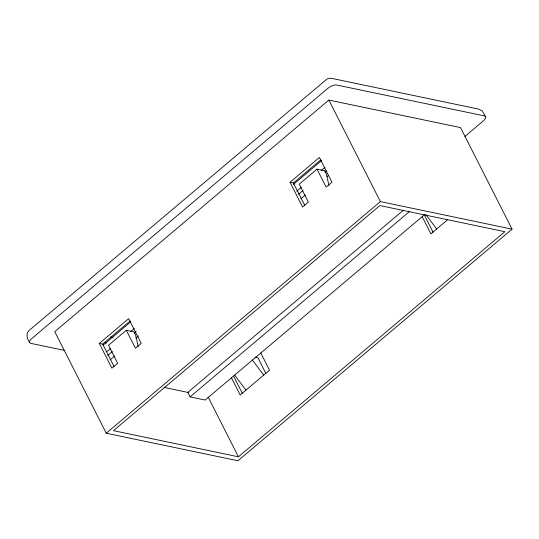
<?xml version="1.0" encoding="UTF-8"?>
<svg xmlns="http://www.w3.org/2000/svg" width="539" height="539" viewBox="0 0 539 539"><rect width="100%" height="100%" fill="white"/><g stroke="black" fill="none" stroke-linecap="round" stroke-linejoin="round"><path stroke-width="0.81" d="M328.857 100.059L54.742 331.674L106.257 433.221L237.928 460.764L512.05 229.149L460.528 127.602L328.857 100.059L380.379 201.606L512.05 229.149M99.324 343.437L128.666 318.65L141.205 343.363L135.41 348.261L126.294 330.279L108.534 345.29L117.65 363.266L111.863 368.157L99.324 343.437L102.673 344.138L114.073 366.614M290.049 182.29L319.391 157.496L331.93 182.216L326.135 187.107L317.02 169.131L299.26 184.136L308.375 202.112L302.588 207.01L290.049 182.29L293.398 182.99L304.798 205.46M102.673 344.138L130.101 320.968M293.398 182.99L320.826 159.813M103.36 344.973L130.957 321.655M293.331 184.459L321.574 160.595M106.735 351.751L110.583 348.497M130.485 331.687L134.339 328.433M296.746 191.204L301.234 187.41M321.136 170.593L324.99 167.339M107.881 355.376L112.375 351.576M134.198 333.136L136.124 331.512M298.532 194.289L303.026 190.489M324.849 172.049L326.135 170.964M110.158 359.87L114.652 356.07M135.835 338.175L138.402 336.006M300.809 198.783L305.303 194.983M327.133 176.543L328.413 175.458M106.257 433.221L380.379 201.606M464.968 136.387L483.624 120.628A6.717 2.924 -26.9 0 0 484.238 115.872L336.814 85.034A6.717 2.924 -26.9 0 0 328.163 88.106L31.646 338.64A6.717 2.924 -26.9 0 0 31.033 343.397L64.801 350.465M403.583 210.082L187.808 392.399L190.092 396.893L205.15 400.039L424.692 214.549M190.092 396.893L409.714 211.322M447.485 219.845L430.91 233.852L422.165 216.624M238.44 456.802L504.841 231.709L379.867 205.568L113.466 430.661L238.44 456.802L208.088 396.974M317.02 169.131L324.721 170.742L326.317 173.888L328.931 185.349M126.294 330.279L133.995 331.896L135.592 335.042L138.206 346.503M254.88 357.182L257.965 357.829L265.943 373.554M110.758 336.909L113.23 337.427M104.148 342.494L106.621 343.013M163.997 387.413L188.724 392.587M425.81 214.529L436.698 228.96M252.346 360.018L263.733 375.104M234.586 375.023L245.973 390.108M485.626 116.822L482.169 110.906L478.888 109.161L331.472 78.323L328.763 78.33L327.18 78.889L29.241 330.346C25.495 333.52 27.085 339.051 29.645 342.454M424.382 215.074L433.12 232.302M260.788 352.984L269.527 370.212L240.185 394.999L231.44 377.772M233.65 376.229L242.395 393.457"/></g></svg>
